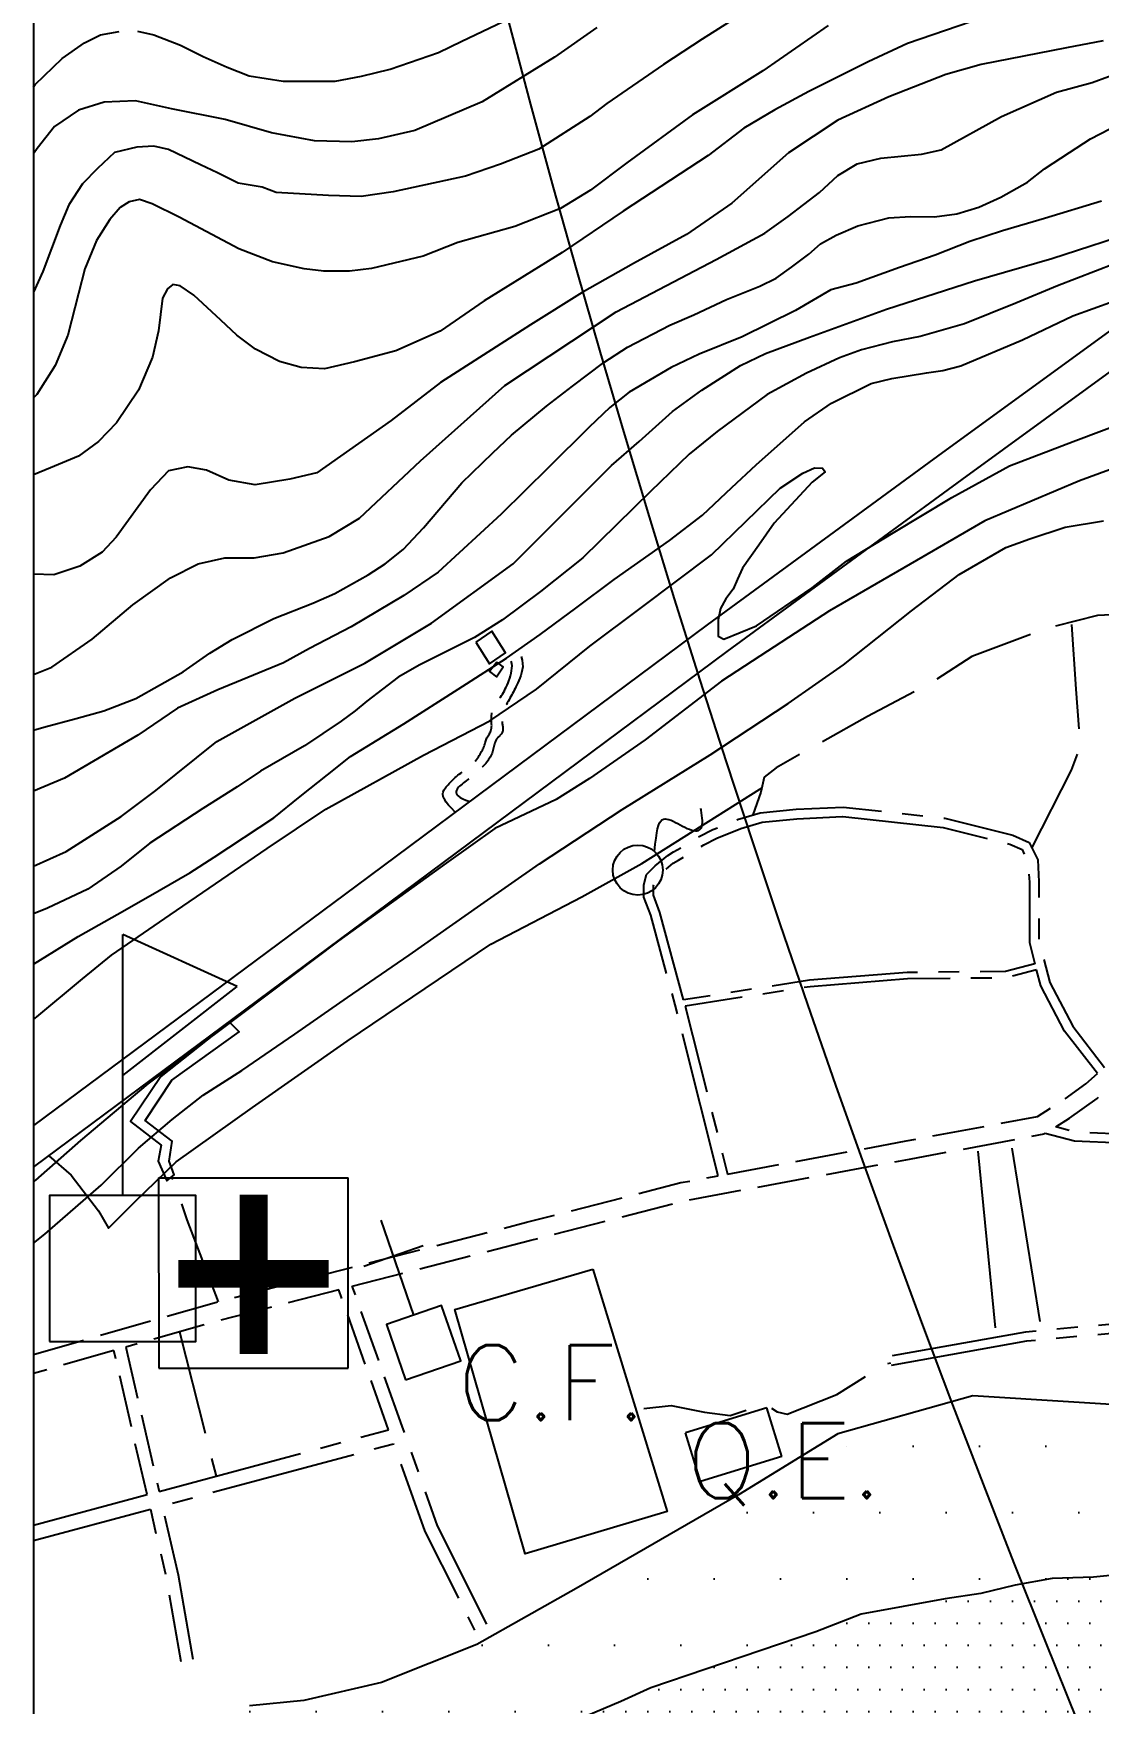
# Model space of a CAD drawing. Header units: millimetres. Extents: x 548366 to 1117317, y 7446967 to 14899125.
# Drawn here: x 549360 to 549742, y 7453530 to 7454129 of the extents above; entities that cross this region are included whole.
import ezdxf

# ---------------------------------------------------------------- set-up
doc = ezdxf.new("R2010")
doc.units = ezdxf.units.MM
doc.header["$MEASUREMENT"] = 0
for name, pattern in [('CAMINHO', [3.75, 3, -0.75]), ('ESTR-TERRA', [1, 0.7, -0.1, 0.1, -0.1]), ('MEIO-FIOx2', [20, 15, -5])]:
    doc.linetypes.add(name, pattern=pattern)
for name, color, linetype in [('AID5_25K', 2, 'Continuous'), ('AUTO_ESTRADA', 224, 'Continuous'), ('CAMINHO', 1, 'CAMINHO'), ('CAMPO_DE_FUTEBOL', 3, 'Continuous'), ('CANAL', 4, 'Continuous'), ('CURVA_INTERMEDIÁRIA', 32, 'Continuous'), ('CURVA_MESTRA', 36, 'Continuous'), ('EDIFICAÇÃO', 7, 'Continuous'), ('ESCADARIA', 8, 'Continuous'), ('HACHURA_OCEANO', 131, 'Continuous'), ('MANANCIAL', 7, 'Continuous'), ('MURO', 181, 'Continuous'), ('OCEANO', 5, 'Continuous'), ('PRAIA', 7, 'Continuous'), ('QUADRA_ESPORTE', 21, 'Continuous'), ('RADIAIS', 222, 'Continuous'), ('RUA_PAV_C_MEIO_FIO', 1, 'MEIO-FIOx2'), ('RUA_S_PAV', 2, 'ESTR-TERRA'), ('TXT_CAMPO_DE_FUTEBOL', 7, 'Continuous'), ('TXT_QUADRA_ESPORTE', 7, 'Continuous')]:
    doc.layers.add(name, color=color, linetype=linetype)
doc.styles.add('ROMANS', font='romans.shx')

# ---------------------------------------------------------------- blocks, each defined once
blk = doc.blocks.new('igreja')
for p, q in [((14, 28), (14, 76)), ((-1, 58), (14, 58)), ((14, 58), (29, 58))]:
    blk.add_line(p, q)
blk.add_lwpolyline([(0, 0), (28, 0), (28, 28), (0, 28)], close=True)
blk = doc.blocks.new('escola')
for p, q in [((14, 28), (14, 78)), ((35.89, 68.04), (14, 78)), ((14, 51), (35.89, 68.04))]:
    blk.add_line(p, q)
blk.add_lwpolyline([(0, 0), (28, 0), (28, 28), (0, 28)], close=True)

msp = doc.modelspace()

# ---------------------------------------------------------------- hatches: boundary and pattern name
at = {"layer": 'HACHURA_OCEANO'}
h = msp.add_hatch(dxfattribs=at)
h.set_pattern_fill('DOTS', color=256, scale=5, style=0)
h.set_pattern_definition([(0, (0, 0), (3.96875, 7.9375), [0, -7.9375])])
h.paths.add_polyline_path([(549860, 7453543.14), (549855.63, 7453541.09), (549842.31, 7453535.17), (549834.41, 7453532.71), (549825.03, 7453530.24), (549816.64, 7453528.76), (549812.7, 7453527.28), (549806.28, 7453523.34), (549800.36, 7453519.39), (549794.93, 7453517.92), (549789.01, 7453517.92), (549779.63, 7453519.89), (549774.69, 7453524.82), (549774.2, 7453531.23), (549774.69, 7453542.57), (549774.69, 7453549.48), (549773.71, 7453557.37), (549772.72, 7453563.28), (549766.8, 7453568.71), (549761.37, 7453573.15), (549751.5, 7453576.1), (549740.64, 7453575.12), (549725.83, 7453574.63), (549712.51, 7453572.16), (549700.17, 7453569.2), (549687.33, 7453567.23), (549657.23, 7453561.8), (549640.94, 7453555.39), (549581.69, 7453535.32), (549570.9, 7453530.41), (549552.25, 7453522.57), (549537.53, 7453515.71), (549518.89, 7453509.82), (549501.22, 7453498.06), (549485.52, 7453486.29), (549468.84, 7453480.41), (549444.31, 7453468.64), (549423.7, 7453456.88), (549403.09, 7453443.15), (549376.59, 7453430.4), (549360, 7453421.7), (549360, 7453410), (549860, 7453410)])
at = {"layer": 'PRAIA'}
h = msp.add_hatch(dxfattribs=at)
h.set_pattern_fill('DOTS', color=40, scale=15, style=0)
h.set_pattern_definition([(0, (0, 0), (11.90625, 23.8125), [0, -23.8125])])
h.paths.add_polyline_path([(549554.88, 7453570.94), (549519.26, 7453550.88), (549484.93, 7453537.29), (549457.08, 7453530.82), (549437.65, 7453528.88), (549427.66, 7453529.19), (549417.46, 7453528.19), (549405.92, 7453517.88), (549368.67, 7453493.66), (549360, 7453487.06), (549360, 7453421.7), (549376.59, 7453430.4), (549403.09, 7453443.15), (549423.7, 7453456.88), (549444.31, 7453468.64), (549468.84, 7453480.41), (549485.52, 7453486.29), (549501.22, 7453498.06), (549518.89, 7453509.82), (549537.53, 7453515.71), (549552.25, 7453522.57), (549570.9, 7453530.41), (549581.69, 7453535.32), (549640.94, 7453555.39), (549657.23, 7453561.8), (549687.33, 7453567.23), (549700.17, 7453569.2), (549712.51, 7453572.16), (549725.83, 7453574.63), (549740.64, 7453575.12), (549751.5, 7453576.1), (549761.37, 7453573.15), (549766.8, 7453568.71), (549772.72, 7453563.28), (549773.27, 7453559.95), (549799.69, 7453600.06), (549803.57, 7453621.41), (549805.51, 7453638.89), (549813.93, 7453648.59), (549814.15, 7453656.15), (549806.61, 7453659.79), (549797.26, 7453655.11), (549793.21, 7453636.3), (549769.89, 7453635.65), (549697.36, 7453640.18), (549648.78, 7453626.59), (549613.16, 7453604.59)])

# ---------------------------------------------------------------- linework, layer by layer
at = {"layer": 'AID5_25K'}
msp.add_lwpolyline([(549360, 7450410), (559365, 7450410), (559365, 7460415), (549360, 7460415), (549360, 7450410)], dxfattribs=at)
at = {"layer": 'AUTO_ESTRADA'}
msp.add_lwpolyline([(549968.65, 7453965.98), (549950.66, 7453988.99), (549927.96, 7454011.26), (549903.95, 7454029.78), (549873.88, 7454040.35), (549840.09, 7454045.36), (549814.96, 7454044.1), (549793.4, 7454040.37), (549774.13, 7454035.35), (549747.32, 7454023.21), (549686.37, 7453978.96), (549601.95, 7453917.07), (549475.82, 7453823.26), (549360, 7453737.21)], dxfattribs=at)
at = {"layer": 'AUTO_ESTRADA', "ltscale": 0.3}
msp.add_lwpolyline([(549360, 7453722.26), (549482.98, 7453813.63), (549609.08, 7453907.42), (549693.44, 7453969.27), (549753.38, 7454012.78), (549778.14, 7454023.99), (549795.94, 7454028.63), (549816.29, 7454032.15), (549839.51, 7454033.31), (549870.99, 7454028.65), (549898.14, 7454019.1), (549920.07, 7454002.19), (549941.69, 7453980.98), (549975.41, 7453937.84)], dxfattribs=at)
at = {"layer": 'CAMINHO', "ltscale": 12.5, "flags": 128}
for points in [[(549763.79, 7453918.96), (549752.07, 7453920.88), (549742.04, 7453920.46), (549723.44, 7453915.66), (549696.91, 7453905.64), (549683.12, 7453896.66), (549659.51, 7453884.13), (549626.71, 7453865.75), (549622.41, 7453862.34), (549621.16, 7453856.91), (549618.26, 7453848.77)], [(549718.5, 7453836.89), (549732.79, 7453864.92), (549735.92, 7453873.48), (549734.46, 7453893.95), (549732.74, 7453918.06)], [(549426.43, 7453673.97), (549415.17, 7453703.34), (549410.54, 7453717.32), (549409.43, 7453718.61)], [(549412.4, 7453663.14), (549425.6, 7453611.36)], [(549579.13, 7453635.63), (549588.99, 7453636.68), (549600.95, 7453634.29), (549610.21, 7453633.1), (549615.59, 7453634.95), (549621.03, 7453636.39), (549624.47, 7453636.17), (549627.02, 7453634.39), (549630.68, 7453633.54), (549648.47, 7453640.71), (549666.08, 7453651.63), (549667.91, 7453651.99)]]:
    msp.add_lwpolyline(points, dxfattribs=at)
at = {"layer": 'CAMPO_DE_FUTEBOL', "ltscale": 0.3}
msp.add_lwpolyline([(549560.89, 7453685.66), (549587.61, 7453598.67), (549536.54, 7453583.47), (549511.34, 7453671.14)], close=True, dxfattribs=at)
at = {"layer": 'CANAL'}
msp.add_lwpolyline([(549365.54, 7453726.37), (549373.55, 7453719.44), (549383.34, 7453706.58), (549386.97, 7453700.43), (549396.48, 7453709.93), (549411.31, 7453724.19), (549438.72, 7453743.75), (549472.62, 7453767.57), (549524.19, 7453802.41), (549556.87, 7453819.34), (549578.41, 7453831.35), (549620.79, 7453858.05), (549621.54, 7453858.56)], dxfattribs=at)
at = {"layer": 'CURVA_INTERMEDIÁRIA'}
for points, elevation in [([(549705.66, 7454136.69), (549673.81, 7454125.77), (549659.72, 7454119.28), (549638.41, 7454108.63), (549626.18, 7454101.94), (549615.03, 7454095.41), (549602.28, 7454085.54), (549571.77, 7454065.66), (549549.81, 7454050.8), (549521.8, 7454033.46), (549506.02, 7454022.47), (549490.08, 7454015.47), (549475.26, 7454011.49), (549464.49, 7454009), (549456.16, 7454009.45), (549448.42, 7454011.66), (549439.71, 7454016.07), (549433.01, 7454021.04), (549427.32, 7454026.4), (549417.64, 7454035.38), (549412.67, 7454038.76), (549410.11, 7454039.24), (549408.11, 7454037.72), (549406.41, 7454034.3), (549404.96, 7454022.57), (549402.74, 7454013.19), (549397.77, 7454001.32), (549389.78, 7453989.57), (549383.4, 7453982.88), (549376.23, 7453977.63), (549366.19, 7453973.49), (549360, 7453970.96)], 110), ([(549611.88, 7454134.82), (549600.16, 7454127.42), (549586.23, 7454118.31), (549565.94, 7454104.28), (549559.77, 7454099.6), (549541.52, 7454087.89), (549527.71, 7454082.47), (549515.18, 7454078.23), (549489.2, 7454072.5), (549477.72, 7454070.91), (549465.92, 7454071.23), (549447.12, 7454072.34), (549442.18, 7454074.25), (549433.57, 7454075.69), (549426.08, 7454079.35), (549420.02, 7454082.21), (549408.54, 7454087.79), (549403.28, 7454088.9), (549397.14, 7454088.58), (549389.17, 7454086.67), (549382.96, 7454080.96), (549377.62, 7454075.46), (549372.68, 7454067.91), (549369.66, 7454060.42), (549363.42, 7454043.9), (549360, 7454036.54)], 130), ([(549645.31, 7454132.24), (549621.87, 7454116.01), (549596.7, 7454100.2), (549573.07, 7454082.99), (549560.02, 7454073.09), (549549.28, 7454066.5), (549532.84, 7454060.1), (549512.4, 7454054.34), (549499.9, 7454049.42), (549481.39, 7454045), (549473.55, 7454044), (549464.29, 7454044), (549457.2, 7454044.89), (549445.88, 7454047.35), (549433.82, 7454052.09), (549412.35, 7454063.4), (549402.6, 7454068.22), (549398.11, 7454069.8), (549394.37, 7454069.01), (549391.12, 7454066.95), (549387.48, 7454062.62), (549382.66, 7454055.04), (549378.42, 7454044.91), (549376.14, 7454036.01), (549372.4, 7454021.06), (549367.83, 7454010.18), (549361.24, 7453999.75), (549360, 7453998.6)], 120), ([(549562.36, 7454131.56), (549547.15, 7454120.92), (549521.08, 7454104.92), (549496.92, 7454094.61), (549483.88, 7454091.63), (549474.32, 7454090.52), (549460.91, 7454090.89), (549445.51, 7454093.74), (549428.81, 7454098.46), (549409.56, 7454102.31), (549396.71, 7454105.25), (549385.41, 7454104.75), (549376.22, 7454101.9), (549367.53, 7454095.95), (549361.32, 7454088.14), (549360, 7454086.23)], 140), ([(549360, 7453899.17), (549366.65, 7453901.88), (549381.15, 7453911.92), (549395.65, 7453924.18), (549409.2, 7453933.89), (549419.17, 7453938.93), (549428.74, 7453941.16), (549439.26, 7453941.16), (549449.62, 7453942.91), (549466.19, 7453948.8), (549477.03, 7453955.33), (549499.01, 7453975.98), (549529.29, 7454003.05), (549569.3, 7454029.48), (549605.14, 7454048.28), (549622.68, 7454057.67), (549630.97, 7454063.72), (549642.21, 7454072.26), (549648.79, 7454078.43), (549655.81, 7454082.61), (549664.31, 7454084.63), (549678.88, 7454086.12), (549685.9, 7454087.6), (549707.55, 7454099.62), (549727.38, 7454108.39), (549740.2, 7454111.76), (549757.7, 7454118.29)], 90), ([(549360, 7453879.24), (549363.7, 7453880.25), (549375.3, 7453883.42), (549385.28, 7453886.14), (549396.83, 7453890.55), (549413.75, 7453900.21), (549423.31, 7453906.86), (549431.41, 7453911.81), (549446.33, 7453919.33), (549460.36, 7453924.89), (549468.19, 7453928.29), (549480.22, 7453935.05), (549486.3, 7453938.9), (549492.71, 7453944.15), (549500.03, 7453951.89), (549513.79, 7453968), (549524.94, 7453978.85), (549531.65, 7453985.2), (549544.19, 7453995.63), (549553.62, 7454002.7), (549564.84, 7454011.25), (549573.31, 7454016.81), (549588.57, 7454024.7), (549597.1, 7454028.32), (549608.92, 7454033.84), (549620.78, 7454038.67), (549626.68, 7454041.49), (549632.18, 7454045.53), (549638.41, 7454050.12), (549642.58, 7454053.87), (549648.19, 7454056.99), (549655.99, 7454060.31), (549667.17, 7454063.15), (549674.98, 7454063.63), (549683.54, 7454063.52), (549691.58, 7454064.66), (549699.51, 7454067.08), (549707.41, 7454070.61), (549716.91, 7454076.04), (549723.07, 7454080.75), (549731.98, 7454086.61), (549739.54, 7454091.56), (549746.52, 7454095.14)], 80), ([(549743.46, 7454069.23), (549723.01, 7454062.99), (549707.91, 7454058.54), (549696.25, 7454054.66), (549683.74, 7454049.76), (549670.98, 7454045.32), (549655.44, 7454039.75), (549646.32, 7454037.39), (549633.65, 7454029.96), (549614.46, 7454020.47), (549599.08, 7454014.22), (549588.94, 7454009.49), (549573.86, 7454000.66), (549566.93, 7453995.09), (549559.5, 7453988), (549544.9, 7453973.56), (549528, 7453956.85), (549505.31, 7453936.01), (549492.98, 7453927.57), (549474.15, 7453916.36), (549459.11, 7453908.59), (549449.82, 7453903.36), (549426.22, 7453893.67), (549411.69, 7453887.09), (549397.5, 7453877.46), (549371.15, 7453861.99), (549360, 7453857.29)], 70), ([(549360, 7453830.43), (549371.79, 7453835.67), (549391.53, 7453848.19), (549404.01, 7453857.53), (549425.87, 7453875.21), (549453.82, 7453890.74), (549478.96, 7453903.28), (549502.96, 7453917.61), (549532.32, 7453938.9), (549548.42, 7453955.16), (549567.56, 7453974.31), (549577.55, 7453982.84), (549589.47, 7453993.62), (549600.02, 7454001.33), (549613.87, 7454010.18), (549622.89, 7454014.45), (549638.67, 7454020.4), (549666.33, 7454030.35), (549697.92, 7454040.64), (549725.65, 7454048.61), (549758.1, 7454059.17)], 60), ([(549360, 7453795.14), (549376.06, 7453805.15), (549392.85, 7453814.58), (549405.18, 7453821.61), (549416.22, 7453828), (549424.86, 7453833.6), (549446.34, 7453847.72), (549455.78, 7453855.39), (549465.55, 7453863.22), (549473.86, 7453869.77), (549492.96, 7453881.51), (549512.48, 7453893.98), (549529.82, 7453905.09), (549541.98, 7453913.56), (549554.78, 7453922.99), (549568.53, 7453933.37), (549588.43, 7453947.36), (549600.27, 7453956.47), (549610.83, 7453966.38), (549619.47, 7453974.53), (549636.82, 7453989.98), (549646.58, 7453996.69), (549660.83, 7454003.72), (549668.18, 7454005.48), (549680.66, 7454007.56), (549686.58, 7454008.35), (549692.97, 7454010.11), (549715.14, 7454019.44), (549733.21, 7454028.07), (549747.77, 7454033.34)], 40), ([(549360, 7453775.32), (549361.21, 7453776.34), (549377.61, 7453789.95), (549388, 7453798.38), (549409.08, 7453812.89), (549443.96, 7453836.77), (549464.94, 7453850.83), (549500.05, 7453870.22), (549523.94, 7453882.52), (549540.68, 7453893.94), (549559.85, 7453909.4), (549578.39, 7453923.22), (549603.45, 7453942.14), (549628.12, 7453966.11), (549636.32, 7453971.53), (549640.47, 7453973.38), (549643.31, 7453973.34), (549644.32, 7453971.94), (549639.58, 7453968.29), (549625.97, 7453953.6), (549620.44, 7453945.72), (549614.61, 7453937.41), (549612.82, 7453933.44), (549611.27, 7453929.92), (549608.67, 7453926.42), (549606.69, 7453922.91), (549605.93, 7453918.8), (549605.93, 7453913.01), (549607.9, 7453911.89), (549619.59, 7453916.72), (549639.58, 7453930.37), (549651.96, 7453939.91), (549668.65, 7453950.06), (549689.8, 7453962.81), (549710.44, 7453974.14), (549733.33, 7453982.94), (549756.54, 7453991.57)], 30), ([(549754.85, 7453975.85), (549735.67, 7453968.82), (549701.66, 7453954.36), (549677.14, 7453940.2), (549645.88, 7453922.13), (549623.56, 7453907.54), (549607.11, 7453896.77), (549579.71, 7453875.74), (549559.63, 7453861.91), (549547.76, 7453854.35), (549525.63, 7453843.92), (549508.15, 7453831.46), (549469.5, 7453803.61), (549426.77, 7453771.32), (549401.06, 7453752.19), (549376.89, 7453731.9), (549360.72, 7453717.63), (549360, 7453716.91)], 20), ([(549360, 7453695.03), (549364.07, 7453698.22), (549384.36, 7453715.79), (549397.74, 7453729.15), (549409.83, 7453739.47), (549420.95, 7453748.18), (549434.78, 7453757.04), (549453.86, 7453770.11), (549472.8, 7453783.17), (549494.96, 7453798.44), (549520.66, 7453816.46), (549541.7, 7453831.18), (549571.39, 7453850.79), (549602.95, 7453870.32), (549631.05, 7453888.79), (549650.82, 7453902.69), (549675.31, 7453922.07), (549692.36, 7453935.07), (549709.2, 7453944.83), (549717.73, 7453947.99), (549730.46, 7453952.08), (549744.19, 7453954.44)], 10)]:
    msp.add_lwpolyline(points, dxfattribs=dict(at, elevation=elevation))
at = {"layer": 'CURVA_MESTRA'}
for points, elevation in [([(549397.38, 7454130.27), (549403.24, 7454128.94), (549412.82, 7454125.22), (549420.94, 7454121.18), (549429.54, 7454117.28), (549437.44, 7454114.18), (549449.68, 7454112.23), (549468.36, 7454112.32), (549477.76, 7454114.09), (549488.14, 7454116.57), (549505.47, 7454122.61), (549513.81, 7454126.68), (549531.24, 7454134.88)], 150), ([(549360, 7454110.12), (549360.59, 7454111.03), (549370.29, 7454120.47), (549378.36, 7454126.06), (549384.12, 7454128.89), (549390.82, 7454130.18)], 150), ([(549744.07, 7454126.78), (549730.92, 7454124.29), (549700.34, 7454118.33), (549687.65, 7454114.69), (549667.15, 7454106.61), (549648.79, 7454098.25), (549631.13, 7454086.49), (549610.72, 7454068.5), (549594.47, 7454057.19), (549575.46, 7454046.86), (549557.09, 7454036.39), (549538.47, 7454024.81), (549506.13, 7454004.11), (549488.44, 7453990.41), (549461.79, 7453971.6), (549452.1, 7453969.39), (549439.66, 7453967.32), (549430.11, 7453969.01), (549422.1, 7453972.63), (549415.45, 7453973.84), (549408.49, 7453972.33), (549402, 7453965.54), (549389.75, 7453948.48), (549384.71, 7453943.11), (549376.7, 7453938.13), (549367.32, 7453934.96), (549360, 7453935.24)], 100), ([(549748.16, 7454046.67), (549727.74, 7454038.8), (549712.76, 7454032.54), (549694.36, 7454025.19), (549678.4, 7454020.65), (549668.5, 7454018.68), (549657.39, 7454015.78), (549649.47, 7454012.92), (549637.55, 7454007.45), (549623.45, 7453999.8), (549605.55, 7453986.44), (549595.44, 7453978.35), (549581.56, 7453964.96), (549557.24, 7453941.14), (549542.11, 7453929.01), (549528.48, 7453918.86), (549518.37, 7453912.47), (549498.81, 7453902.73), (549490.96, 7453898.2), (549479.71, 7453889.64), (549475.57, 7453886.17), (549470.45, 7453882.46), (549457.34, 7453873.65), (549441.54, 7453864.47), (549433.2, 7453858.89), (549420.85, 7453851.04), (549401.83, 7453838.59), (549391.51, 7453830.44), (549379.53, 7453822.12), (549365.11, 7453815.27), (549360, 7453813.32)], 50)]:
    msp.add_lwpolyline(points, dxfattribs=dict(at, elevation=elevation))
at = {"layer": 'EDIFICAÇÃO', "color": 7, "ltscale": 2.5}
for p, q in [((549404.95, 7453718.44), (549404.99, 7453650.09)), ((549473.01, 7453650.09), (549473.01, 7453718.44)), ((549404.99, 7453650.09), (549473.01, 7453650.09))]:
    msp.add_line(p, q, dxfattribs=at)
at = {"layer": 'EDIFICAÇÃO'}
for points in [[(549518.84, 7453910.84), (549523.82, 7453903.06), (549529.46, 7453907), (549524.58, 7453914.72)], [(549526.38, 7453903.6), (549523.82, 7453900.24), (549526.27, 7453898.36), (549528.72, 7453901.93)]]:
    msp.add_lwpolyline(points, close=True, dxfattribs=at)
at = {"layer": 'EDIFICAÇÃO', "ltscale": 2.5}
msp.add_lwpolyline([(549404.95, 7453718.44), (549473.01, 7453718.44)], dxfattribs=at)
at = {"layer": 'EDIFICAÇÃO', "color": 10, "ltscale": 2.5, "const_width": 10}
for points in [[(549439.08, 7453655.22), (549439.08, 7453712.43)], [(549412.03, 7453684.01), (549466.01, 7453684.01)]]:
    msp.add_lwpolyline(points, dxfattribs=at)
at = {"layer": 'ESCADARIA'}
msp.add_lwpolyline([(549430.4, 7453774.4), (549405.72, 7453754.88), (549394.84, 7453738.73), (549405.86, 7453730.21), (549404.83, 7453724.49), (549407.92, 7453717.44), (549410.56, 7453719.5), (549408.8, 7453724.49), (549409.83, 7453731.68), (549400.13, 7453739.02), (549409.68, 7453753.56), (549433.93, 7453770.88), (549430.4, 7453774.4)], dxfattribs=at)
at = {"layer": 'MANANCIAL', "color": 4}
msp.add_lwpolyline([(549583.01, 7453835.66), (549583.28, 7453838.28), (549583.55, 7453840.5), (549583.83, 7453842.34), (549584.13, 7453843.84), (549584.45, 7453845.03), (549584.81, 7453845.94), (549585.23, 7453846.6), (549585.7, 7453847.03), (549586.23, 7453847.28), (549586.83, 7453847.37), (549587.48, 7453847.31), (549588.19, 7453847.14), (549588.94, 7453846.86), (549589.72, 7453846.51), (549590.53, 7453846.1), (549591.37, 7453845.67), (549592.23, 7453845.22), (549593.09, 7453844.77), (549593.94, 7453844.35), (549594.78, 7453843.96), (549595.59, 7453843.63), (549596.36, 7453843.36), (549597.07, 7453843.17), (549597.72, 7453843.07), (549598.29, 7453843.09), (549598.79, 7453843.21), (549599.22, 7453843.43), (549599.56, 7453843.76), (549599.84, 7453844.18), (549600.04, 7453844.7), (549600.16, 7453845.31), (549600.21, 7453846.01), (549600.2, 7453846.79), (549600.12, 7453847.64), (549600.01, 7453848.55), (549599.88, 7453849.49), (549599.75, 7453850.45), (549599.67, 7453851.11)], dxfattribs=at)
msp.add_circle((549577, 7453829), 8.97, dxfattribs=at)
at = {"layer": 'MURO'}
for points in [[(549699.11, 7453728.04), (549705.33, 7453664.59)], [(549711.35, 7453729.07), (549721.31, 7453666.87)]]:
    msp.add_lwpolyline(points, dxfattribs=at)
at = {"layer": 'OCEANO', "ltscale": 0.3}
msp.add_lwpolyline([(549774.69, 7453524.82), (549774.2, 7453531.23), (549774.69, 7453542.57), (549774.69, 7453549.48), (549773.71, 7453557.37), (549772.72, 7453563.28), (549766.8, 7453568.71), (549761.37, 7453573.15), (549751.5, 7453576.1), (549740.64, 7453575.12), (549725.83, 7453574.63), (549712.51, 7453572.16), (549700.17, 7453569.2), (549687.33, 7453567.23), (549657.23, 7453561.8), (549640.94, 7453555.39), (549581.69, 7453535.32), (549570.9, 7453530.41), (549552.25, 7453522.57)], dxfattribs=at)
at = {"layer": 'PRAIA'}
msp.add_lwpolyline([(549813.99, 7453650.53), (549814.15, 7453656.15), (549806.61, 7453659.79), (549797.26, 7453655.11), (549793.21, 7453636.3), (549769.89, 7453635.65), (549697.36, 7453640.18), (549648.78, 7453626.59), (549613.16, 7453604.59), (549554.88, 7453570.94), (549519.26, 7453550.88), (549484.93, 7453537.29), (549457.08, 7453530.82), (549437.65, 7453528.88)], dxfattribs=at)
at = {"layer": 'QUADRA_ESPORTE'}
for points in [[(549623.35, 7453635.9), (549594.2, 7453626.94)], [(549628.73, 7453618.41), (549623.35, 7453635.9)], [(549599.57, 7453609.45), (549594.2, 7453626.94)], [(549628.73, 7453618.41), (549599.57, 7453609.45)]]:
    msp.add_lwpolyline(points, dxfattribs=at)
at = {"layer": 'RADIAIS', "linetype": 'Continuous', "ltscale": 2.5}
msp.add_circle((554363.71, 7455412.75), 4998.2, dxfattribs=at)
at = {"layer": 'RUA_PAV_C_MEIO_FIO', "ltscale": 1.25, "flags": 128}
for points in [[(549535.12, 7453905.69), (549535.5, 7453904.39), (549535.67, 7453903.14), (549535.68, 7453901.96), (549535.54, 7453900.84), (549535.3, 7453899.78), (549534.98, 7453898.8), (549534.62, 7453897.88), (549534.26, 7453897.03), (549533.91, 7453896.24), (549533.58, 7453895.52), (549533.27, 7453894.84), (549532.97, 7453894.21), (549532.67, 7453893.6), (549532.37, 7453893.02), (549532.07, 7453892.44), (549531.76, 7453891.87), (549531.44, 7453891.29), (549531.11, 7453890.71), (549530.77, 7453890.13), (549530.44, 7453889.55), (549530.12, 7453888.99), (549529.82, 7453888.44), (549529.53, 7453887.92), (549529.28, 7453887.42), (549529.06, 7453886.95), (549528.88, 7453886.51), (549528.72, 7453886.1), (549528.6, 7453885.7), (549528.49, 7453885.31), (549528.41, 7453884.94), (549528.35, 7453884.56), (549528.31, 7453884.19), (549528.28, 7453883.81), (549528.27, 7453883.43), (549528.27, 7453883.04), (549528.27, 7453882.66), (549528.29, 7453882.28), (549528.32, 7453881.91), (549528.36, 7453881.54), (549528.4, 7453881.18), (549528.45, 7453880.83), (549528.5, 7453880.5), (549528.55, 7453880.17), (549528.58, 7453879.86), (549528.59, 7453879.56), (549528.58, 7453879.26), (549528.54, 7453878.98), (549528.47, 7453878.7), (549528.35, 7453878.44), (549528.21, 7453878.18), (549528.03, 7453877.93), (549527.83, 7453877.68), (549527.62, 7453877.45), (549527.4, 7453877.21), (549527.18, 7453876.98), (549526.96, 7453876.76), (549526.76, 7453876.54), (549526.56, 7453876.31), (549526.38, 7453876.08), (549526.21, 7453875.83), (549526.05, 7453875.57), (549525.9, 7453875.29), (549525.77, 7453874.97), (549525.64, 7453874.63), (549525.53, 7453874.24), (549525.43, 7453873.83), (549525.32, 7453873.39), (549525.22, 7453872.93), (549525.1, 7453872.45), (549524.98, 7453871.96), (549524.83, 7453871.48), (549524.67, 7453870.99), (549524.48, 7453870.51), (549524.26, 7453870.04), (549524.02, 7453869.58), (549523.75, 7453869.12), (549523.46, 7453868.66), (549523.14, 7453868.2), (549522.79, 7453867.75), (549522.41, 7453867.29), (549522.01, 7453866.83), (549521.59, 7453866.37), (549521.14, 7453865.91), (549520.67, 7453865.45), (549520.19, 7453864.99), (549519.68, 7453864.53), (549519.17, 7453864.07), (549518.65, 7453863.62), (549518.11, 7453863.18), (549517.57, 7453862.74), (549517.03, 7453862.31), (549516.49, 7453861.89), (549515.96, 7453861.47), (549515.43, 7453861.06), (549514.91, 7453860.66), (549514.41, 7453860.27), (549513.93, 7453859.89), (549513.47, 7453859.51), (549513.05, 7453859.13), (549512.68, 7453858.76), (549512.36, 7453858.38), (549512.1, 7453858), (549511.92, 7453857.61), (549511.82, 7453857.21), (549511.82, 7453856.8), (549511.94, 7453856.38), (549512.2, 7453855.94), (549512.65, 7453855.5), (549513.29, 7453855.05), (549514.16, 7453854.59), (549515.29, 7453854.13), (549516.71, 7453853.67)], [(549511.46, 7453849.77), (549510.11, 7453851.16), (549509.05, 7453852.34), (549508.25, 7453853.34), (549507.68, 7453854.18), (549507.3, 7453854.89), (549507.08, 7453855.49), (549507, 7453856.01), (549507.01, 7453856.48), (549507.08, 7453856.91), (549507.22, 7453857.32), (549507.41, 7453857.71), (549507.65, 7453858.09), (549507.92, 7453858.46), (549508.23, 7453858.84), (549508.56, 7453859.22), (549508.92, 7453859.61), (549509.29, 7453860.02), (549509.68, 7453860.44), (549510.09, 7453860.87), (549510.51, 7453861.31), (549510.95, 7453861.75), (549511.41, 7453862.18), (549511.9, 7453862.61), (549512.4, 7453863.03), (549512.93, 7453863.43), (549513.48, 7453863.83), (549514.03, 7453864.21), (549514.59, 7453864.59), (549515.14, 7453864.97), (549515.68, 7453865.35), (549516.2, 7453865.74), (549516.7, 7453866.13), (549517.17, 7453866.54), (549517.61, 7453866.95), (549518.02, 7453867.38), (549518.4, 7453867.82), (549518.77, 7453868.26), (549519.12, 7453868.72), (549519.45, 7453869.18), (549519.78, 7453869.64), (549520.09, 7453870.12), (549520.39, 7453870.59), (549520.68, 7453871.07), (549520.95, 7453871.54), (549521.2, 7453872.01), (549521.43, 7453872.48), (549521.64, 7453872.93), (549521.82, 7453873.37), (549521.97, 7453873.8), (549522.1, 7453874.22), (549522.21, 7453874.62), (549522.32, 7453875.01), (549522.43, 7453875.39), (549522.55, 7453875.76), (549522.69, 7453876.12), (549522.85, 7453876.48), (549523.04, 7453876.83), (549523.25, 7453877.18), (549523.48, 7453877.53), (549523.71, 7453877.88), (549523.92, 7453878.25), (549524.12, 7453878.63), (549524.29, 7453879.03), (549524.42, 7453879.46), (549524.5, 7453879.9), (549524.54, 7453880.37), (549524.55, 7453880.86), (549524.54, 7453881.37), (549524.52, 7453881.89), (549524.49, 7453882.42), (549524.46, 7453882.96), (549524.45, 7453883.5), (549524.46, 7453884.04), (549524.5, 7453884.58), (549524.57, 7453885.12), (549524.66, 7453885.65), (549524.78, 7453886.17), (549524.94, 7453886.69), (549525.13, 7453887.2), (549525.36, 7453887.7), (549525.63, 7453888.19), (549525.92, 7453888.67), (549526.25, 7453889.15), (549526.59, 7453889.63), (549526.95, 7453890.11), (549527.32, 7453890.61), (549527.69, 7453891.12), (549528.06, 7453891.65), (549528.42, 7453892.2), (549528.77, 7453892.78), (549529.12, 7453893.39), (549529.45, 7453894.03), (549529.78, 7453894.71), (549530.1, 7453895.43), (549530.42, 7453896.19), (549530.73, 7453897), (549531.03, 7453897.85), (549531.3, 7453898.73), (549531.54, 7453899.64), (549531.72, 7453900.55), (549531.83, 7453901.46), (549531.85, 7453902.35), (549531.76, 7453903.2), (549531.54, 7453904)], [(549727.07, 7453736.8), (549732.04, 7453739.86), (549741.99, 7453747.01), (549754.34, 7453757.92), (549766.51, 7453768.14), (549775.8, 7453776.18), (549782.59, 7453783.62), (549786.7, 7453792.47), (549798.53, 7453815.11), (549800.13, 7453824.71), (549800.13, 7453828.33), (549800.55, 7453829.94), (549806.6, 7453834), (549812.74, 7453835), (549824, 7453834.92), (549832.3, 7453831.89), (549848.88, 7453831.36), (549858.81, 7453831.36), (549867.51, 7453831.36), (549877.87, 7453830.84), (549885.12, 7453830.84), (549894.03, 7453830.34), (549902.23, 7453828.81), (549912.59, 7453827.77), (549920.44, 7453826.3), (549926.89, 7453824.29), (549929.36, 7453820.42), (549932.15, 7453812.61), (549935.71, 7453806.51), (549937.96, 7453798.86), (549937.96, 7453788.12), (549937.96, 7453775.87), (549937.02, 7453764.5), (549931.83, 7453754.14), (549925.75, 7453745.03), (549918.98, 7453734.61), (549913.86, 7453726.44), (549906.48, 7453716.42), (549901.79, 7453707.06), (549900.62, 7453696.53), (549901.62, 7453682.58), (549912.75, 7453682.58), (549917.76, 7453683.29), (549925.72, 7453688.79), (549933.32, 7453696.39), (549940.22, 7453703.81), (549944.89, 7453709.52), (549950.44, 7453715.57), (549959.13, 7453724.25), (549967.43, 7453732.02), (549973.7, 7453738.29), (549983.89, 7453748.48), (549988.56, 7453755.73), (549994.26, 7453761.42), (550001.51, 7453767.22), (550008.79, 7453771.1), (550020.21, 7453776.33), (550027.52, 7453776.33), (550035.03, 7453776.33), (550043.14, 7453775.38), (550056.71, 7453771.02), (550062.65, 7453767.36), (550070.87, 7453760.12), (550076.48, 7453752.98), (550088.96, 7453740.51), (550097.42, 7453735.23), (550104.07, 7453729.61), (550110.98, 7453724.83), (550116.48, 7453720.98), (550125.16, 7453716.93), (550134.95, 7453715.21), (550148.61, 7453715.21), (550157.33, 7453716.37), (550158.77, 7453717.01)], [(549609.21, 7453719.83), (549673.36, 7453731.7), (549720.49, 7453740.53), (549728.37, 7453745.38), (549737.86, 7453752.2), (549742.02, 7453755.88)], [(549474.5, 7453679.54), (549538.65, 7453696.09), (549593.9, 7453710.26), (549674.57, 7453725.19), (549722.92, 7453734.25), (549723.34, 7453734.51)], [(549360, 7453655.07), (549424.03, 7453673.35), (549537, 7453702.5), (549592.47, 7453716.74), (549605.85, 7453719.21)], [(549469.64, 7453678.28), (549425.77, 7453666.96), (549393.21, 7453657.67)], [(549487.52, 7453627.99), (549469.64, 7453678.28)], [(549492.36, 7453629.29), (549474.5, 7453679.54)], [(549388.88, 7453656.43), (549360, 7453648.18)], [(549400.8, 7453604.7), (549388.88, 7453656.43)], [(549393.21, 7453657.67), (549405.14, 7453605.87)]]:
    msp.add_lwpolyline(points, dxfattribs=at)
at = {"layer": 'RUA_S_PAV', "ltscale": 75, "flags": 128}
for points in [[(549605.85, 7453719.21), (549590.43, 7453780.6), (549581.68, 7453812.76), (549579.23, 7453819.3), (549579.23, 7453823.71), (549580.16, 7453827.43), (549583.27, 7453830.54), (549587.79, 7453834.23), (549589.87, 7453835.48), (549594.64, 7453838.26), (549599.05, 7453841.07), (549603.95, 7453843.51), (549612.82, 7453847.14), (549620.98, 7453849.59), (549633.9, 7453850.8), (549650.77, 7453851.6), (549687.22, 7453847.6), (549711.73, 7453841.57), (549717.48, 7453838.92), (549720.62, 7453832.65), (549721.03, 7453824.76), (549721.03, 7453815.97), (549721.03, 7453803.42), (549724.93, 7453788.62), (549733.16, 7453772.95), (549744.58, 7453758.14)], [(549742.02, 7453755.88), (549730.28, 7453771.11), (549721.73, 7453787.38), (549720.22, 7453793.12), (549709.41, 7453790.27), (549673.86, 7453789.87), (549638.89, 7453787.09), (549610.66, 7453782.72), (549594.06, 7453780.11), (549609.21, 7453719.83)], [(549668.05, 7453651.24), (549716.66, 7453659.89), (549784.6, 7453666.21), (549800.46, 7453667.56), (549807.85, 7453670.52), (549809.45, 7453674.51), (549811.51, 7453685.47), (549808.84, 7453722.87), (549809.18, 7453731.47), (549805.74, 7453738.34), (549803.61, 7453738.87), (549797.02, 7453738.53), (549779.34, 7453736.19), (549750.46, 7453734.2), (549734.35, 7453734.86), (549727.07, 7453736.8)], [(549803.3, 7453735.68), (549805.97, 7453730.78), (549805.65, 7453722.82), (549808.31, 7453685.65), (549806.39, 7453675.4), (549805.41, 7453672.96), (549799.72, 7453670.69), (549784.31, 7453669.38), (549716.23, 7453663.04), (549667.49, 7453654.37)], [(549723.34, 7453734.51), (549733.87, 7453731.7), (549750.5, 7453731.02), (549779.66, 7453733.03), (549797.31, 7453735.36), (549803.3, 7453735.68)], [(549522.85, 7453558.24), (549505.1, 7453593.48), (549492.36, 7453629.29)], [(549405.14, 7453605.87), (549487.52, 7453627.99)], [(549417.38, 7453545.52), (549412.09, 7453575.74), (549406.33, 7453600.7), (549489.3, 7453622.98), (549500.49, 7453591.51), (549518.39, 7453555.99)], [(549360, 7453593.75), (549400.8, 7453604.7)], [(549360, 7453588.26), (549401.99, 7453599.54), (549407.68, 7453574.84), (549412.95, 7453544.75)]]:
    msp.add_lwpolyline(points, dxfattribs=at)
msp.add_lwpolyline([(549650.66, 7453848.18), (549686.62, 7453844.23), (549710.6, 7453838.34), (549714.97, 7453836.33), (549717.25, 7453831.76), (549717.63, 7453824.67), (549717.63, 7453815.97), (549717.63, 7453802.98), (549719.63, 7453795.36), (549709.1, 7453792.59), (549673.75, 7453792.19), (549638.62, 7453789.4), (549610.3, 7453785.01), (549593.48, 7453782.36), (549584.93, 7453813.8), (549582.63, 7453819.92), (549582.63, 7453823.29), (549583.24, 7453825.69), (549585.56, 7453828.01), (549589.75, 7453831.44), (549591.61, 7453832.55), (549596.41, 7453835.35), (549600.73, 7453838.1), (549605.35, 7453840.41), (549613.96, 7453843.92), (549621.64, 7453846.23), (549634.14, 7453847.4)], close=True, dxfattribs=at)

# ---------------------------------------------------------------- block references
at = {"layer": 'EDIFICAÇÃO', "ltscale": 0.5, "xscale": 1.875, "yscale": 1.875, "zscale": 1.875}
msp.add_blockref('escola', (549365.81, 7453659.64), dxfattribs=at)
at = {"layer": 'EDIFICAÇÃO', "ltscale": 0.5, "xscale": 0.7500000000000001, "yscale": 0.75, "zscale": 0.75, "rotation": 19.07863716513257}
msp.add_blockref('igreja', (549493.59, 7453645.91), dxfattribs=at)

# ---------------------------------------------------------------- texts
at = {"layer": 'TXT_CAMPO_DE_FUTEBOL', "style": 'ROMANS'}
msp.add_text('C.F.', height=27, dxfattribs=at).set_placement((549512.11, 7453631.42))
at = {"layer": 'TXT_QUADRA_ESPORTE', "style": 'ROMANS'}
msp.add_text('Q.E.', height=27, dxfattribs=at).set_placement((549594.4, 7453603.42))

doc.saveas('drawing.dxf')
